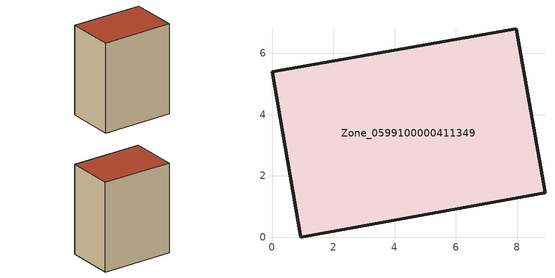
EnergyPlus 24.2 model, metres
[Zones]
Zone_0599100000411349
 floor ground (C_G): 7.97,6.79 8.91,1.44 0.94,0 0,5.39 z0
 wall outside (C_F): 0.94,0 8.91,1.44 7.97,6.79 0,5.39 0.94,0 z0:10.26
 roof outside (C_R): 8.91,1.44 7.97,6.79 0,5.39 0.94,0 z10.26
[BUILDING]
Pand.0599100000411349: North Axis=0; Terrain=City; Loads Convergence Tolerance Value=0.04; Temperature Convergence Tolerance Value=0.4; Solar Distribution=FullExterior; Maximum Number of Warmup Days=25; Minimum Number of Warmup Days=1
[Site:Location]
Rotterdam.The.Hague.AP_ZH_NLD Design_Conditions: Latitude=51.96; Longitude=4.45; Time Zone=1; Elevation=-4.5
[SITE:GROUNDTEMPERATURE:BUILDINGSURFACE]
18, 18, 18, 18, 18, 18, 18, 18, 18, 18, 18, 18
[MATERIAL] Thermal Absorptance=0.9; Solar Absorptance=0.7; Visible Absorptance=0.7
Name | Roughness | Thickness | Conductivity | Density | Specific Heat
G.TC.1992-2005 | MediumSmooth | 0.15 | 0.06 | 540 | 1210
F.TC.1992-2005 | Rough | 0.3 | 0.12 | 1920 | 840
R.TC.1992-2005 | MediumRough | 0.2 | 0.08 | 1500 | 1000
[CONSTRUCTION]
C_G: G.TC.1992-2005
C_F: F.TC.1992-2005
C_R: R.TC.1992-2005
[ZONE]
Zone_0599100000411349: Type=1; Multiplier=1; Ceiling Height=Autocalculate; Volume=Autocalculate; Floor Area=autocalculate; Part of Total Floor Area=Yes
[ZONEINFILTRATION:DESIGNFLOWRATE]
Infil_Zone_0599100000411349: Zone or ZoneList or Space or SpaceList=Zone_0599100000411349; Schedule=AlwaysOn; Design Flow Rate Calculation Method=Flow/Area; Flow Rate per Floor Area=0.0015; Constant Term Coefficient=1; Temperature Term Coefficient=0; Velocity Term Coefficient=0; Velocity Squared Term Coefficient=0
[HVACTEMPLATE:ZONE:IDEALLOADSAIRSYSTEM]
Zone_0599100000411349: Maximum Heating Supply Air Temperature=50; Minimum Cooling Supply Air Temperature=13; Maximum Heating Supply Air Humidity Ratio=0.0156; Minimum Cooling Supply Air Humidity Ratio=0.0077; Heating Limit=NoLimit; Cooling Limit=NoLimit; Dehumidification Control Type=ConstantSensibleHeatRatio; Cooling Sensible Heat Ratio=0.7; Dehumidification Setpoint=60; Humidification Control Type=None; Humidification Setpoint=30; Outdoor Air Method=None; Outdoor Air Flow Rate per Person=0.00944; Outdoor Air Flow Rate per Zone Floor Area=0; Outdoor Air Flow Rate per Zone=0; Demand Controlled Ventilation Type=None; Outdoor Air Economizer Type=NoEconomizer; Heat Recovery Type=None; Sensible Heat Recovery Effectiveness=0.7; Latent Heat Recovery Effectiveness=0.65
[ZONECONTROL:THERMOSTAT]
ThermostatControl_Zone_0599100000411349: Zone or ZoneList=Zone_0599100000411349; Control Type Schedule=DualSetpointControlType; Control 1=Thermostat_Zone_0599100000411349; Temperature Difference Between Cutout And Setpoint=0
[THERMOSTATSETPOINT:DUALSETPOINT]
Thermostat_Zone_0599100000411349: Heating Setpoint Temperature Schedule=HeatingSetpoint_Zone_0599100000411349; Cooling Setpoint Temperature Schedule=CoolingSetpoint_Zone_0599100000411349
[SCHEDULE:COMPACT]
HeatingSetpoint_Zone_0599100000411349: Through: 12/31, For: AllDays, Until: 24:00, 21
CoolingSetpoint_Zone_0599100000411349: Through: 12/31, For: AllDays, Until: 24:00, 24
DualSetpointControlType: Through: 12/31, For: AllDays, Until: 24:00, 4
AlwaysOn: Through: 12/31, For: AllDays, Until: 24:00, 1
